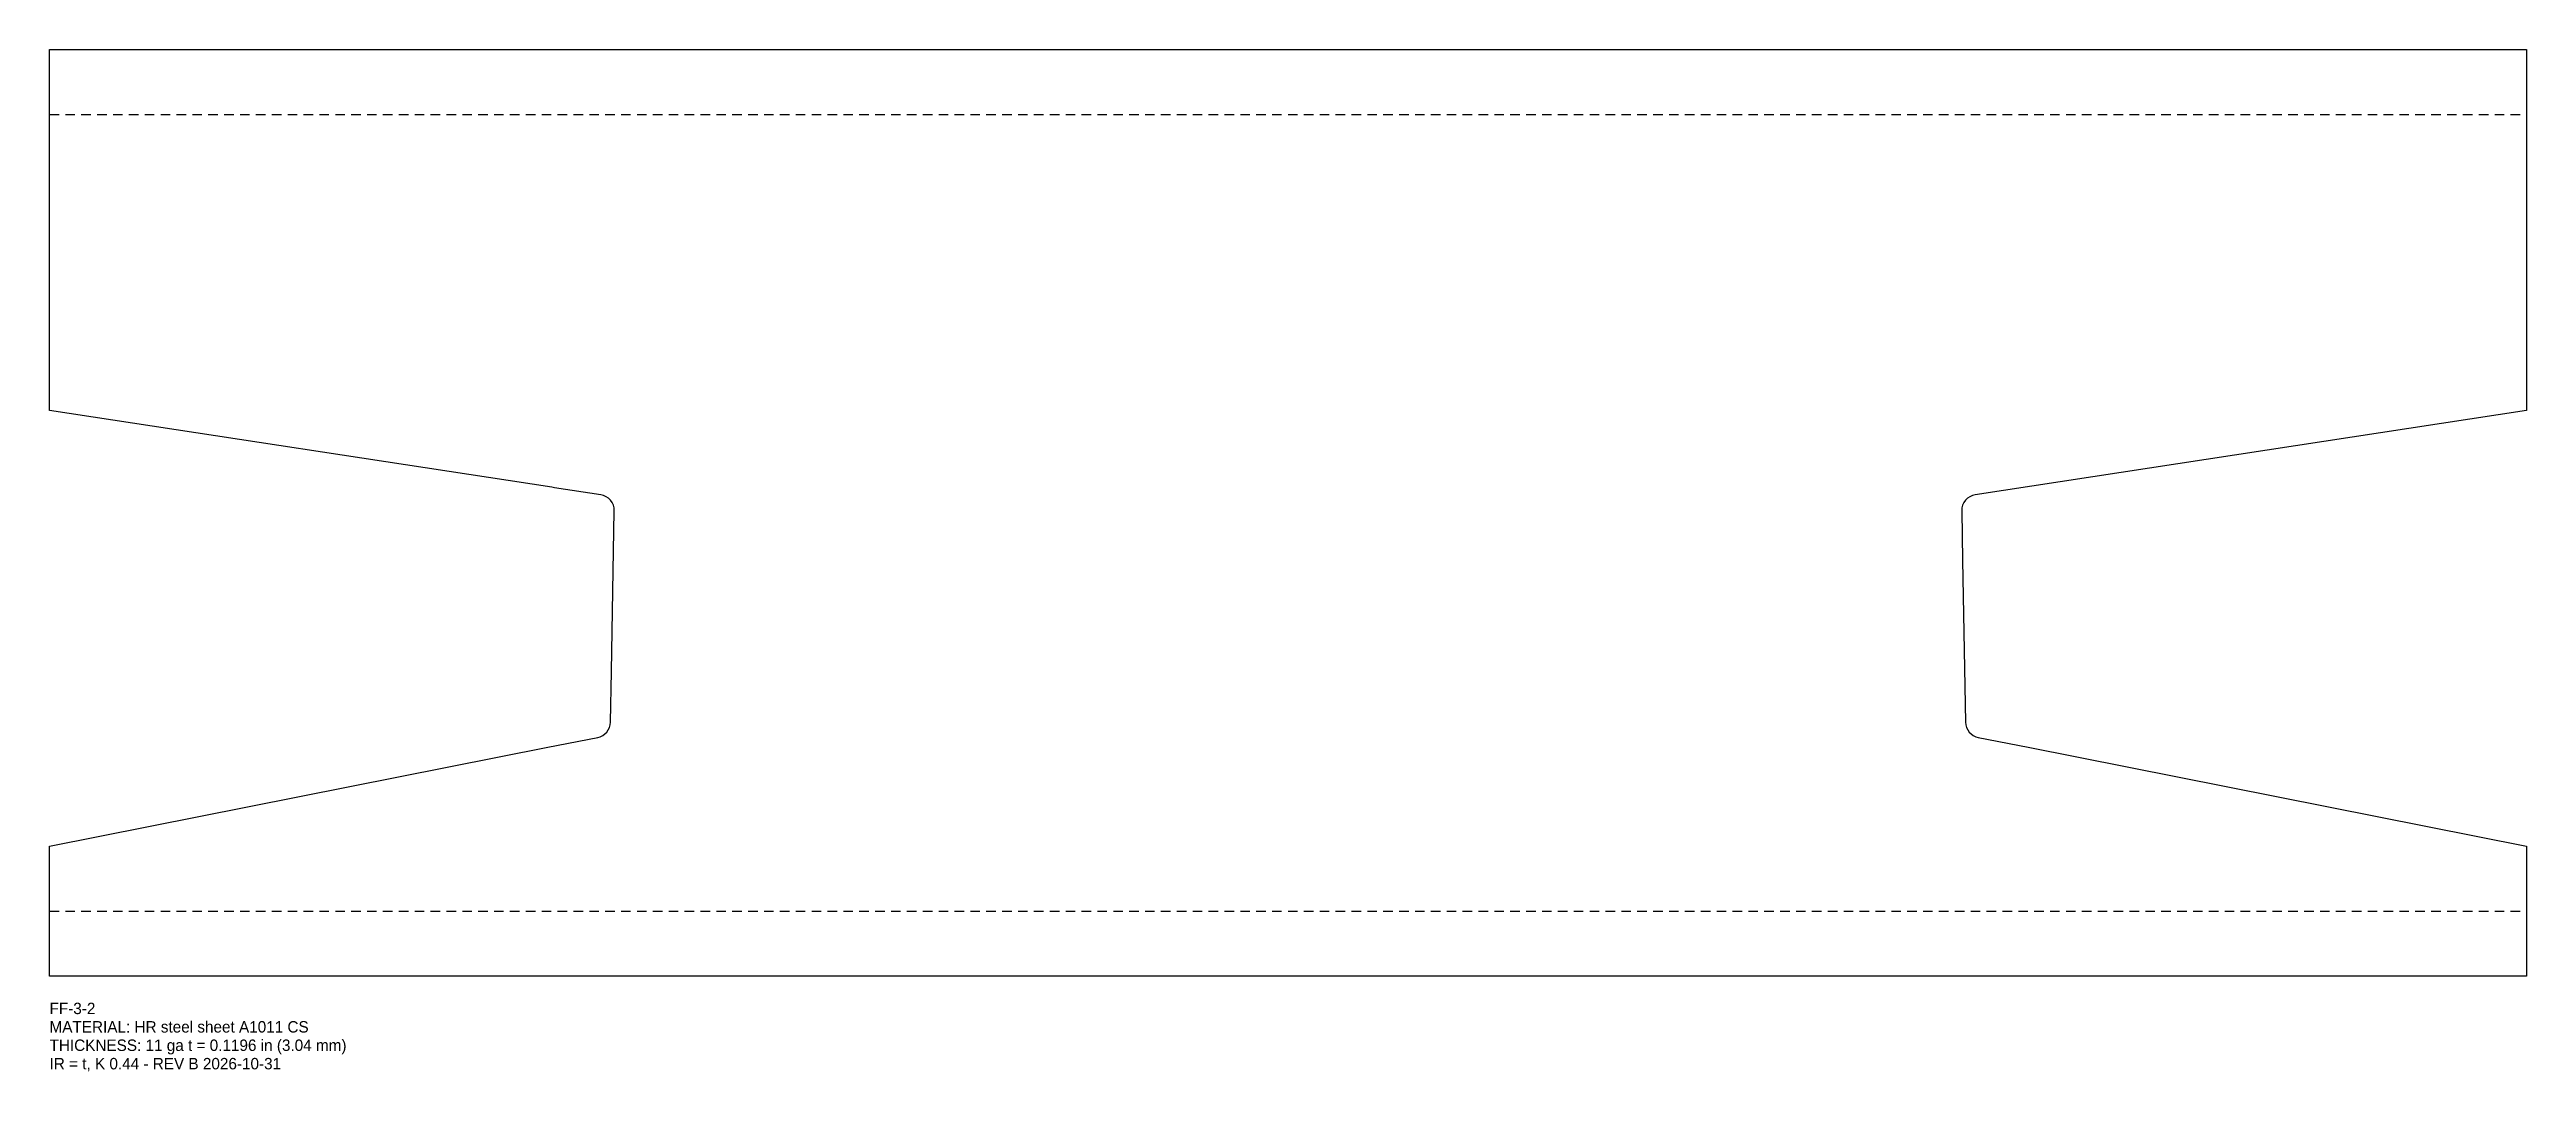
# Model space of a CAD drawing. Header units: inches. Extents: x 0 to 39, y -1.5 to 14.6.
import ezdxf

# ---------------------------------------------------------------- set-up
doc = ezdxf.new("R2010")
doc.units = ezdxf.units.IN
doc.header["$MEASUREMENT"] = 0
doc.linetypes.add('DASHED', pattern=[0.25, 0.15, -0.1])
for name, color, linetype in [('BEND', 5, 'DASHED'), ('CUT', 7, 'Continuous'), ('NOTES', 5, 'Continuous')]:
    doc.layers.add(name, color=color, linetype=linetype)

msp = doc.modelspace()

# ---------------------------------------------------------------- linework, layer by layer
at = {"layer": 'BEND'}
for p, q in [((0, 13.574), (39, 13.574)), ((0, 1.0211), (39, 1.0211))]:
    msp.add_line(p, q, dxfattribs=at)
at = {"layer": 'CUT'}
msp.add_lwpolyline([(39, 0), (0, 0), (0, 2.0475), (7.8473, 3.6031), (8.6305, 3.7583, 0.3526834), (8.8319, 3.999), (8.8463, 4.7966), (8.8923, 7.329, 0.3753066), (8.6802, 7.5806), (7.9504, 7.6924), (7.9089, 7.6988), (0, 8.9102), (0, 14.5951), (39, 14.5951), (39, 8.9102), (30.3198, 7.5806, 0.3756342), (30.1077, 7.329), (30.1219, 6.5484), (30.1681, 3.999, 0.3526834), (30.3695, 3.7583), (31.1527, 3.6031), (39, 2.0475)], format="xyb", close=True, dxfattribs=at)

# ---------------------------------------------------------------- texts
at = {"layer": 'NOTES'}
for s, p in [('FF-3-2', (0, -0.6)), ('MATERIAL: HR steel sheet A1011 CS', (0, -0.89)), ('THICKNESS: 11 ga t = 0.1196 in (3.04 mm)', (0, -1.18)), ('IR = t, K 0.44 - REV B 2026-10-31', (0, -1.47))]:
    msp.add_text(s, height=0.18, dxfattribs=at).set_placement(p)

doc.saveas('drawing.dxf')
